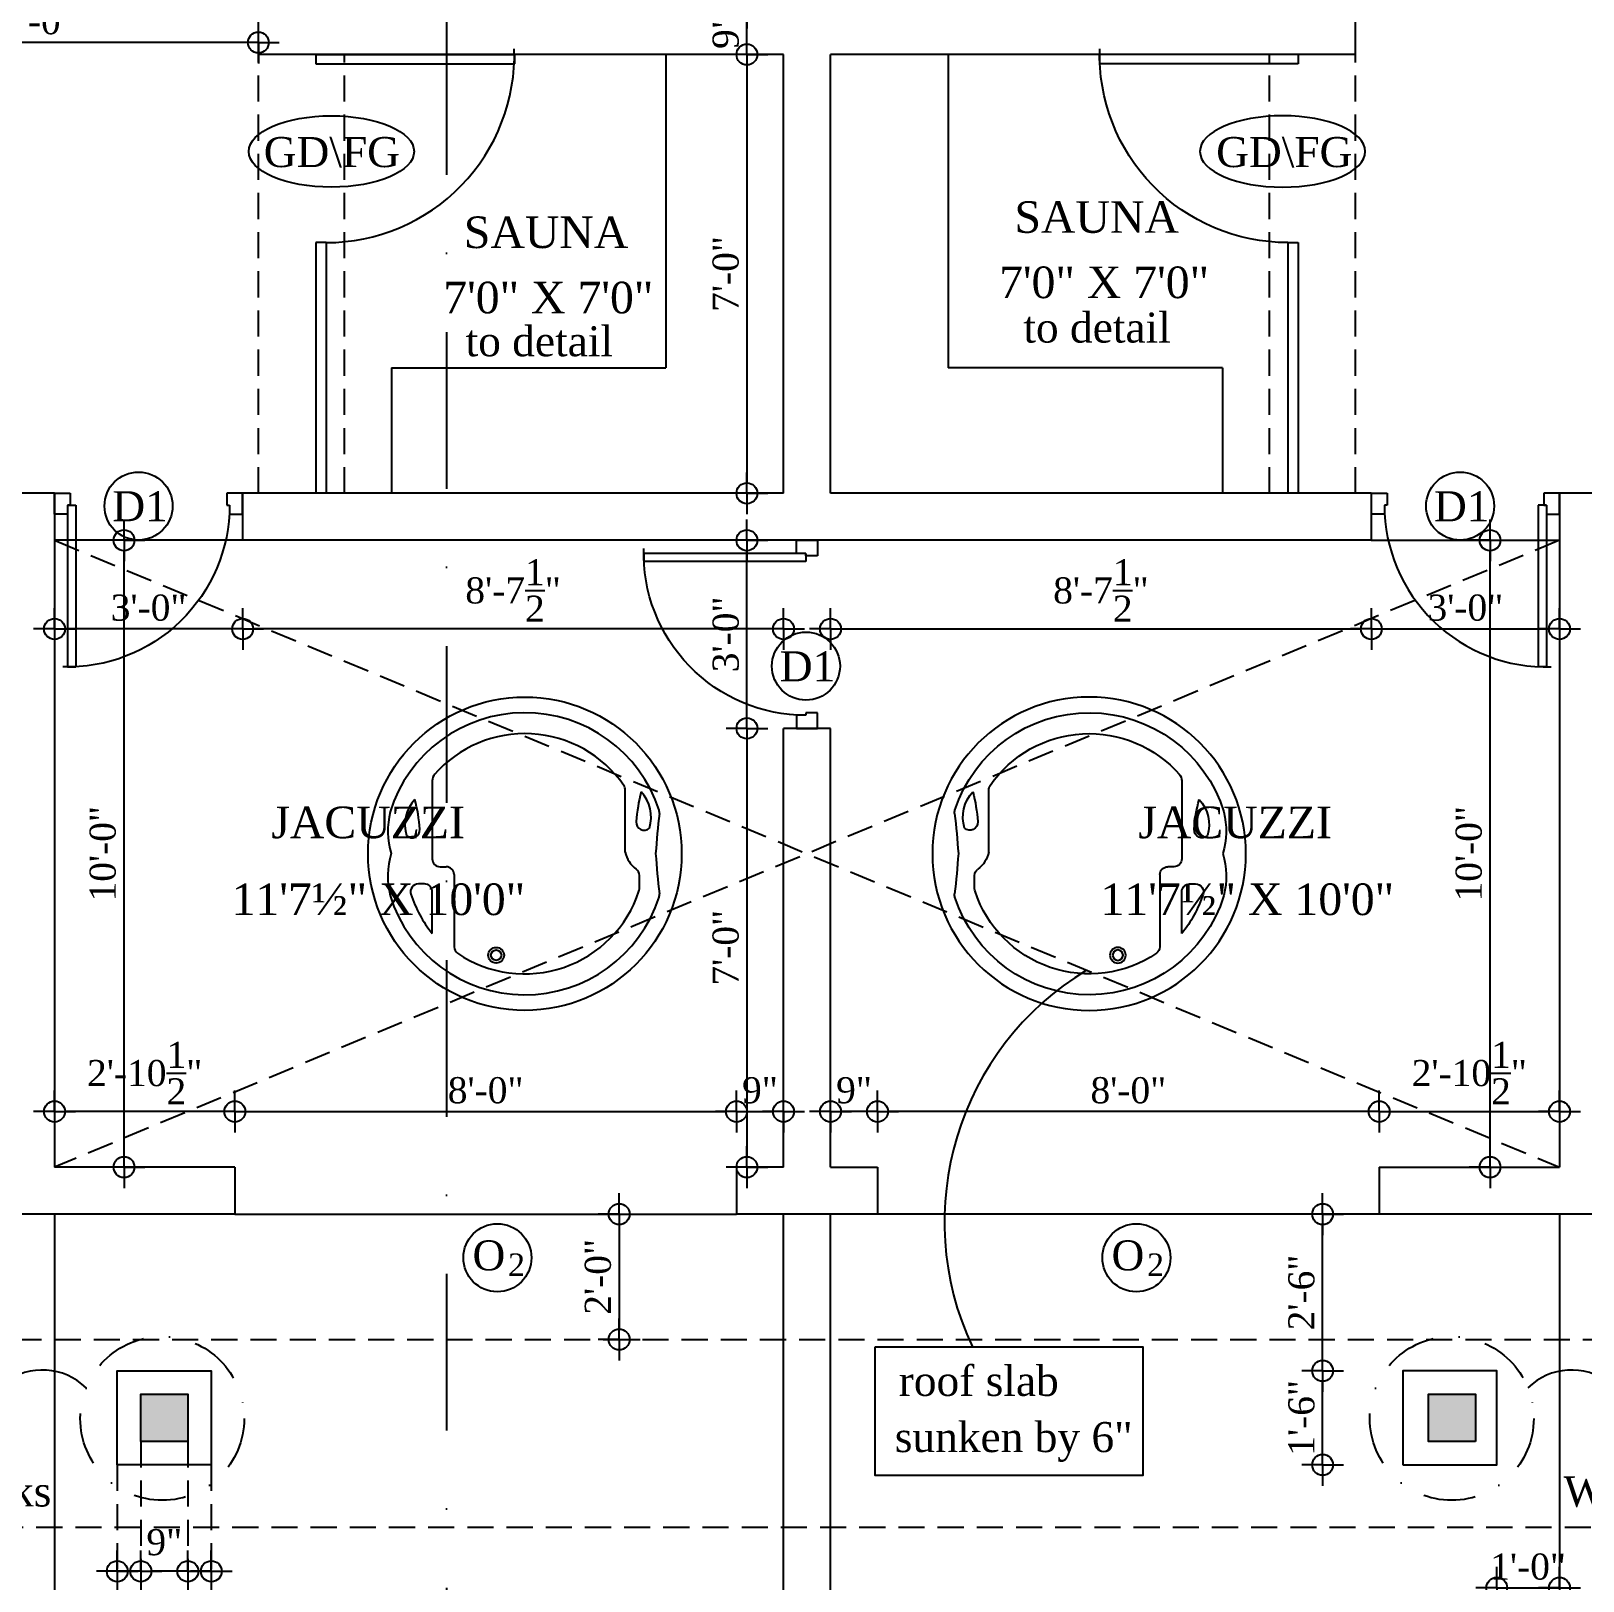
# Model space of a CAD drawing. Extents: x 7848 to 13228, y -2245 to 213.
# Drawn here: x 9106.1 to 9403.1, y -1985.3 to -1688.6 of the extents above; entities that cross this region are included whole.
import ezdxf
from ezdxf.enums import TextEntityAlignment as Align

# ---------------------------------------------------------------- set-up
doc = ezdxf.new("R2010")
doc.units = 0
doc.header["$LTSCALE"] = 20
doc.header["$MEASUREMENT"] = 0
doc.header["$PDMODE"] = 34
doc.header["$PDSIZE"] = 5
doc.linetypes.add('DASHDOT', pattern=[1, 0.5, -0.25, 0, -0.25])
doc.linetypes.add('HIDDEN', pattern=[0.375, 0.25, -0.125])
doc.layers.get('0').update_dxf_attribs({"linetype": 'CONTINUOUS'})
doc.layers.get('Defpoints').update_dxf_attribs({"linetype": 'CONTINUOUS'})
for name, color, linetype in [('column', 31, 'CONTINUOUS'), ('DETTEXT', 7, 'CONTINUOUS'), ('DIMLINE', 254, 'CONTINUOUS'), ('DOOR', 1, 'CONTINUOUS'), ('door text', 2, 'CONTINUOUS'), ('Glass', 130, 'CONTINUOUS'), ('HATCH', 252, 'CONTINUOUS'), ('PLUMBING', 6, 'CONTINUOUS'), ('Roof lilne', 31, 'CONTINUOUS'), ('Secline', 13, 'CONTINUOUS'), ('text', 2, 'CONTINUOUS'), ('wall', 13, 'CONTINUOUS')]:
    doc.layers.add(name, color=color, linetype=linetype)
doc.styles.add('style3', font='times_1.ttf')
doc.styles.add('style5', font='times_1.ttf')
doc.dimstyles.new('arch61', dxfattribs={"dimscale": 0, "dimtxt": 5, "dimasz": 2, "dimexe": 0.18, "dimexo": 0.0625, "dimgap": 1.5, "dimtad": 1, "dimzin": 3, "dimdsep": 46, "dimlunit": 4, "dimtxsty": 'style3', "dimblk": 'BLK', "dimcen": 0, "dimse1": 1, "dimse2": 1, "dimclrd": 256, "dimclrt": 3, "dimazin": 0, "dimtfac": 1, "dimtix": 1, "dimtmove": 2, "dimatfit": 3, "dimldrblk": 'NONE', "dimfxl": 0.18, "dimtolj": 1, "dimtzin": 0, "dimlwd": -1, "dimarcsym": 0})

# ---------------------------------------------------------------- blocks, each defined once
blk = doc.blocks.new('DR1H902')
at = {"color": 0}
for p, q in [((-0.5, 0), (-0.5, 1)), ((-0.5, 1), (-0.45, 1)), ((-0.45, 0), (-0.45, 1)), ((-0.5, 0), (-0.45, 0))]:
    blk.add_line(p, q, dxfattribs=at)
blk.add_arc((-0.5, 0), 1, 0, 91.70698, dxfattribs=at)
blk = doc.blocks.new('A$C3B4262AC')
at = {"layer": 'DOOR'}
for p, q in [((0, 4), (0, 0)), ((2.5, 4), (0, 4)), ((2.5, 2.25), (2.5, 4)), ((0, 0), (3, 0)), ((3, 2.25), (2.5, 2.25)), ((3, 0), (3, 2.25))]:
    blk.add_line(p, q, dxfattribs=at)
blk = doc.blocks.new('A$C1F9E242A')
blk.add_blockref('A$C3B4262AC', (0, 0))
at = {"xscale": -1}
blk.add_blockref('A$C3B4262AC', (36, 0), dxfattribs=at)
at = {"layer": 'DOOR', "xscale": -31, "yscale": 31, "zscale": 68.88888888888889}
blk.add_blockref('DR1H902', (18, 2.25), dxfattribs=at)
blk = doc.blocks.new('*U15')
at = {"xscale": -1, "rotation": 90.00000000000249}
blk.add_blockref('A$C1F9E242A', (-13.99, 19.99), dxfattribs=at)
blk = doc.blocks.new('CARLO')
for p, q in [((35.59, 36.27), (35.59, 50.09)), ((39.78, 47.54), (39.78, 39.56)), ((0.13, 39), (0.13, 36.43)), ((41.28, 38.06), (42.43, 38.06)), ((38.27, 34.77), (37.09, 34.77)), ((39.77, 18.16), (39.77, 33.27)), ((2.85, 31.97), (2.85, 20.08))]:
    blk.add_line(p, q)
for centre, radius in [((22.05, 32.28), 30), ((27.54, 51.7), 1.5), ((27.54, 51.7), 1)]:
    blk.add_circle(centre, radius)
for centre, radius, start, end in [((22.05, 32.28), 27, 17.2485, 162.0447), ((22.05, 32.28), 23, 55.9489, 161.7681), ((34.09, 50.09), 1.5, 0, 55.9489), ((21.06, 32.53), 24, 18.2214, 38.7348), ((-2.21, 40.14), 1.5, 162.0447, 186.6967), ((-156.94, 21.97), 154.3, 3.824, 6.6967), ((1.63, 39), 1.5, 161.7681, 180), ((41.28, 39.56), 1.5, 180, 270), ((42.43, 39.56), 1.5, 270, 18.2214), ((32.34, 36.61), 15.93, 344.1542, 13.3342), ((1.63, 36.43), 1.5, 180, 233.6333), ((37.09, 36.27), 1.5, 180, 270), ((-2.5, 30.81), 5.48, 12.253, 53.6333), ((38.27, 33.27), 1.5, 0, 90), ((-160.31, 42.94), 157.69, 353.3167, 356.1156), ((32.42, 27.93), 15.84, 346.6544, 15.8676), ((5.15, 25.31), 7.26, 163.6139, 222.4153), ((-0.77, 26.27), 1.5, 355.0864, 133.6621), ((43.66, 27.73), 1.5, 46.3379, 184.9136), ((71.96, 29.49), 29.85, 183.6323, 194.785), ((37.74, 26.77), 7.26, 317.5847, 16.3861), ((-2.21, 24.41), 1.5, 173.3167, 197.9548), ((22.05, 32.28), 27, 197.9548, 342.7515), ((-29.07, 28.03), 29.85, 345.215, 356.3677), ((4.35, 20.08), 1.5, 180, 214.5636), ((22.05, 32.28), 23, 214.5636, 318.9795), ((37.77, 18.35), 2, 318.4718, 360)]:
    blk.add_arc(centre, radius, start, end)
blk = doc.blocks.new('*U22')
at = {"rotation": 1.22133299768199e-12}
blk.add_blockref('A$C1F9E242A', (-35.98, 2), dxfattribs=at)
blk = doc.blocks.new('A$C0BD9222F')
at = {"layer": 'Glass', "color": 4}
for p, q in [((0, 36), (-38, 36)), ((-38, 36), (-38, 34.2)), ((0, 36), (0, 34.2)), ((0, 34.2), (-38, 34.2))]:
    blk.add_line(p, q, dxfattribs=at)
at = {"layer": 'Glass', "color": 4, "extrusion": (0, 0, -1)}
blk.add_ellipse((-2, 36), major_axis=(-25.46, 25.46), ratio=1, start_param=3.926991, end_param=5.52758, dxfattribs=at)
blk = doc.blocks.new('BLK')
for q in [(0, 2), (-2, 0), (0, -2), (2, 0)]:
    blk.add_line((0, 0), q)
blk.add_circle((0, 0), 1)
blk = doc.blocks.new('*D51')
at = {"layer": 'Defpoints', "color": 0}
for p in [(9353.28, -1915.09), (9377.6, -1915.09), (9377.6, -1945.09)]:
    blk.add_point(p, dxfattribs=at)
at = {"layer": 'DIMLINE'}
blk.add_line((9353.28, -1943.09), (9353.28, -1917.09), dxfattribs=at)
at = {"layer": 'DIMLINE', "xscale": 2, "yscale": 2, "zscale": 2}
for p, rotation in [((9353.28, -1915.09), 90), ((9353.28, -1945.09), 270)]:
    blk.add_blockref('BLK', p, dxfattribs=dict(at, rotation=rotation))
at = {"layer": 'DIMLINE', "color": 3, "insert": (9349.24, -1930.09), "char_height": 5, "attachment_point": 5, "rotation": 90, "style": 'style3'}
blk.add_mtext('\\A1;2\'-6"', dxfattribs=at)
blk = doc.blocks.new('_None')
blk = doc.blocks.new('*D52')
at = {"layer": 'Defpoints', "color": 0}
for p in [(9353.28, -1945.09), (9368.6, -1945.09), (9368.6, -1963.09)]:
    blk.add_point(p, dxfattribs=at)
at = {"layer": 'DIMLINE'}
blk.add_line((9353.28, -1961.09), (9353.28, -1947.09), dxfattribs=at)
at = {"layer": 'DIMLINE', "xscale": 2, "yscale": 2, "zscale": 2}
for p, rotation in [((9353.28, -1945.09), 90), ((9353.28, -1963.09), 270)]:
    blk.add_blockref('BLK', p, dxfattribs=dict(at, rotation=rotation))
at = {"layer": 'DIMLINE', "color": 3, "insert": (9349.24, -1954.09), "char_height": 5, "attachment_point": 5, "rotation": 90, "style": 'style3'}
blk.add_mtext('\\A1;1\'-6"', dxfattribs=at)
blk = doc.blocks.new('*D53')
at = {"layer": 'Defpoints', "color": 0}
for p in [(9386.6, -1952.18), (9398.6, -1952.18), (9398.6, -1986.64)]:
    blk.add_point(p, dxfattribs=at)
at = {"layer": 'DIMLINE'}
for p, q in [((9384.6, -1986.64), (9382.6, -1986.64)), ((9386.6, -1986.64), (9398.6, -1986.64)), ((9400.6, -1986.64), (9402.6, -1986.64))]:
    blk.add_line(p, q, dxfattribs=at)
at = {"layer": 'DIMLINE', "xscale": 2, "yscale": 2, "zscale": 2}
blk.add_blockref('BLK', (9386.6, -1986.64), dxfattribs=at)
at = {"layer": 'DIMLINE', "xscale": 2, "yscale": 2, "zscale": 2, "rotation": 180}
blk.add_blockref('BLK', (9398.6, -1986.64), dxfattribs=at)
at = {"layer": 'DIMLINE', "color": 3, "insert": (9392.6, -1982.6), "char_height": 5, "attachment_point": 5, "style": 'style3'}
blk.add_mtext('\\A1;1\'-0"', dxfattribs=at)
blk = doc.blocks.new('*D191')
at = {"layer": 'Defpoints', "color": 0}
for p in [(9149.6, -1684.09), (9243.1, -1684.09), (9149.6, -1693.09)]:
    blk.add_point(p, dxfattribs=at)
at = {"layer": 'DIMLINE'}
blk.add_line((9243.1, -1691.09), (9243.1, -1686.09), dxfattribs=at)
at = {"layer": 'DIMLINE', "xscale": 2, "yscale": 2, "zscale": 2}
for p, rotation in [((9243.1, -1684.09), 90), ((9243.1, -1693.09), 270)]:
    blk.add_blockref('BLK', p, dxfattribs=dict(at, rotation=rotation))
at = {"layer": 'DIMLINE', "color": 3, "insert": (9239.05, -1688.59), "char_height": 5, "attachment_point": 5, "rotation": 90, "style": 'style3'}
blk.add_mtext('\\A1;9"', dxfattribs=at)
blk = doc.blocks.new('*D192')
at = {"layer": 'Defpoints', "color": 0}
for p in [(9250.1, -1693.09), (9243.1, -1777.09), (9250.1, -1777.09)]:
    blk.add_point(p, dxfattribs=at)
at = {"layer": 'DIMLINE'}
blk.add_line((9243.1, -1695.09), (9243.1, -1775.09), dxfattribs=at)
at = {"layer": 'DIMLINE', "xscale": 2, "yscale": 2, "zscale": 2}
for p, rotation in [((9243.1, -1693.09), 90), ((9243.1, -1777.09), 270)]:
    blk.add_blockref('BLK', p, dxfattribs=dict(at, rotation=rotation))
at = {"layer": 'DIMLINE', "color": 3, "insert": (9239.05, -1735.09), "char_height": 5, "attachment_point": 5, "rotation": 90, "style": 'style3'}
blk.add_mtext('\\A1;7\'-0"', dxfattribs=at)
blk = doc.blocks.new('*D193')
at = {"layer": 'Defpoints', "color": 0}
for p in [(9243.1, -1786.09), (9259.1, -1786.09), (9259.1, -1822.09)]:
    blk.add_point(p, dxfattribs=at)
at = {"layer": 'DIMLINE'}
blk.add_line((9243.1, -1820.09), (9243.1, -1788.09), dxfattribs=at)
at = {"layer": 'DIMLINE', "xscale": 2, "yscale": 2, "zscale": 2}
for p, rotation in [((9243.1, -1786.09), 90), ((9243.1, -1822.09), 270)]:
    blk.add_blockref('BLK', p, dxfattribs=dict(at, rotation=rotation))
at = {"layer": 'DIMLINE', "color": 3, "insert": (9239.06, -1804.09), "char_height": 5, "attachment_point": 5, "rotation": 90, "style": 'style3'}
blk.add_mtext('\\A1;3\'-0"', dxfattribs=at)
blk = doc.blocks.new('*D194')
at = {"layer": 'Defpoints', "color": 0}
for p in [(9250.1, -1822.09), (9243.1, -1906.09), (9250.1, -1906.09)]:
    blk.add_point(p, dxfattribs=at)
at = {"layer": 'DIMLINE'}
blk.add_line((9243.1, -1824.09), (9243.1, -1904.09), dxfattribs=at)
at = {"layer": 'DIMLINE', "xscale": 2, "yscale": 2, "zscale": 2}
for p, rotation in [((9243.1, -1822.09), 90), ((9243.1, -1906.09), 270)]:
    blk.add_blockref('BLK', p, dxfattribs=dict(at, rotation=rotation))
at = {"layer": 'DIMLINE', "color": 3, "insert": (9239.05, -1864.09), "char_height": 5, "attachment_point": 5, "rotation": 90, "style": 'style3'}
blk.add_mtext('\\A1;7\'-0"', dxfattribs=at)
blk = doc.blocks.new('*D202')
at = {"layer": 'Defpoints', "color": 0}
for p in [(9123.89, -1786.09), (9128.6, -1786.09), (9127.85, -1906.09)]:
    blk.add_point(p, dxfattribs=at)
at = {"layer": 'DIMLINE'}
blk.add_line((9123.89, -1904.09), (9123.89, -1788.09), dxfattribs=at)
at = {"layer": 'DIMLINE', "xscale": 2, "yscale": 2, "zscale": 2}
for p, rotation in [((9123.89, -1786.09), 90), ((9123.89, -1906.09), 270)]:
    blk.add_blockref('BLK', p, dxfattribs=dict(at, rotation=rotation))
at = {"layer": 'DIMLINE', "color": 3, "insert": (9119.84, -1846.09), "char_height": 5, "attachment_point": 5, "rotation": 90, "style": 'style3'}
blk.add_mtext('\\A1;10\'-0"', dxfattribs=at)
blk = doc.blocks.new('*D203')
at = {"layer": 'Defpoints', "color": 0}
for p in [(9110.6, -1786.09), (9146.6, -1786.09), (9110.6, -1803.06)]:
    blk.add_point(p, dxfattribs=at)
at = {"layer": 'DIMLINE'}
blk.add_line((9144.6, -1803.06), (9112.6, -1803.06), dxfattribs=at)
at = {"layer": 'DIMLINE', "xscale": 2, "yscale": 2, "zscale": 2, "rotation": 180}
blk.add_blockref('BLK', (9110.6, -1803.06), dxfattribs=at)
at = {"layer": 'DIMLINE', "xscale": 2, "yscale": 2, "zscale": 2}
blk.add_blockref('BLK', (9146.6, -1803.06), dxfattribs=at)
at = {"layer": 'DIMLINE', "color": 3, "insert": (9128.6, -1799.01), "char_height": 5, "attachment_point": 5, "style": 'style3'}
blk.add_mtext('\\A1;3\'-0"', dxfattribs=at)
blk = doc.blocks.new('*D204')
at = {"layer": 'Defpoints', "color": 0}
for p in [(9146.6, -1786.09), (9146.6, -1803.06), (9250.1, -1827.3)]:
    blk.add_point(p, dxfattribs=at)
at = {"layer": 'DIMLINE'}
blk.add_line((9248.1, -1803.06), (9148.6, -1803.06), dxfattribs=at)
at = {"layer": 'DIMLINE', "xscale": 2, "yscale": 2, "zscale": 2, "rotation": 180}
blk.add_blockref('BLK', (9146.6, -1803.06), dxfattribs=at)
at = {"layer": 'DIMLINE', "xscale": 2, "yscale": 2, "zscale": 2}
blk.add_blockref('BLK', (9250.1, -1803.06), dxfattribs=at)
at = {"layer": 'DIMLINE', "color": 3, "insert": (9198.35, -1795.68), "char_height": 5, "attachment_point": 5, "style": 'style3'}
blk.add_mtext('\\A1;8\'-7{\\H1.000000x;\\S1/2;}"', dxfattribs=at)
blk = doc.blocks.new('*D205')
at = {"layer": 'Defpoints', "color": 0}
for p in [(9362.6, -1786.09), (9398.6, -1786.09), (9398.6, -1803.06)]:
    blk.add_point(p, dxfattribs=at)
at = {"layer": 'DIMLINE'}
blk.add_line((9364.6, -1803.06), (9396.6, -1803.06), dxfattribs=at)
at = {"layer": 'DIMLINE', "xscale": 2, "yscale": 2, "zscale": 2, "rotation": 180}
blk.add_blockref('BLK', (9362.6, -1803.06), dxfattribs=at)
at = {"layer": 'DIMLINE', "xscale": 2, "yscale": 2, "zscale": 2}
blk.add_blockref('BLK', (9398.6, -1803.06), dxfattribs=at)
at = {"layer": 'DIMLINE', "color": 3, "insert": (9380.6, -1799.01), "char_height": 5, "attachment_point": 5, "style": 'style3'}
blk.add_mtext('\\A1;3\'-0"', dxfattribs=at)
blk = doc.blocks.new('*D206')
at = {"layer": 'Defpoints', "color": 0}
for p in [(9362.6, -1786.09), (9362.6, -1803.06), (9259.1, -1827.3)]:
    blk.add_point(p, dxfattribs=at)
at = {"layer": 'DIMLINE'}
blk.add_line((9261.1, -1803.06), (9360.6, -1803.06), dxfattribs=at)
at = {"layer": 'DIMLINE', "xscale": 2, "yscale": 2, "zscale": 2, "rotation": 180}
blk.add_blockref('BLK', (9259.1, -1803.06), dxfattribs=at)
at = {"layer": 'DIMLINE', "xscale": 2, "yscale": 2, "zscale": 2}
blk.add_blockref('BLK', (9362.6, -1803.06), dxfattribs=at)
at = {"layer": 'DIMLINE', "color": 3, "insert": (9310.85, -1795.68), "char_height": 5, "attachment_point": 5, "style": 'style3'}
blk.add_mtext('\\A1;8\'-7{\\H1.000000x;\\S1/2;}"', dxfattribs=at)
blk = doc.blocks.new('*D207')
at = {"layer": 'Defpoints', "color": 0}
for p in [(9380.6, -1786.09), (9385.31, -1786.09), (9381.35, -1906.09)]:
    blk.add_point(p, dxfattribs=at)
at = {"layer": 'DIMLINE'}
blk.add_line((9385.31, -1904.09), (9385.31, -1788.09), dxfattribs=at)
at = {"layer": 'DIMLINE', "xscale": 2, "yscale": 2, "zscale": 2}
for p, rotation in [((9385.31, -1786.09), 90), ((9385.31, -1906.09), 270)]:
    blk.add_blockref('BLK', p, dxfattribs=dict(at, rotation=rotation))
at = {"layer": 'DIMLINE', "color": 3, "insert": (9381.26, -1846.09), "char_height": 5, "attachment_point": 5, "rotation": 90, "style": 'style3'}
blk.add_mtext('\\A1;10\'-0"', dxfattribs=at)
blk = doc.blocks.new('*D208')
at = {"layer": 'Defpoints', "color": 0}
for p in [(9110.6, -1895.45), (9110.6, -1906.09), (9145.1, -1906.09)]:
    blk.add_point(p, dxfattribs=at)
at = {"layer": 'DIMLINE'}
blk.add_line((9143.1, -1895.45), (9112.6, -1895.45), dxfattribs=at)
at = {"layer": 'DIMLINE', "xscale": 2, "yscale": 2, "zscale": 2, "rotation": 180}
blk.add_blockref('BLK', (9110.6, -1895.45), dxfattribs=at)
at = {"layer": 'DIMLINE', "xscale": 2, "yscale": 2, "zscale": 2}
blk.add_blockref('BLK', (9145.1, -1895.45), dxfattribs=at)
at = {"layer": 'DIMLINE', "color": 3, "insert": (9127.85, -1888.08), "char_height": 5, "attachment_point": 5, "style": 'style3'}
blk.add_mtext('\\A1;2\'-10{\\H1.000000x;\\S1/2;}"', dxfattribs=at)
blk = doc.blocks.new('*D209')
at = {"layer": 'Defpoints', "color": 0}
for p in [(9250.1, -1895.45), (9241.1, -1906.09), (9250.1, -1906.09)]:
    blk.add_point(p, dxfattribs=at)
at = {"layer": 'DIMLINE'}
blk.add_line((9243.1, -1895.45), (9248.1, -1895.45), dxfattribs=at)
at = {"layer": 'DIMLINE', "xscale": 2, "yscale": 2, "zscale": 2, "rotation": 180}
blk.add_blockref('BLK', (9241.1, -1895.45), dxfattribs=at)
at = {"layer": 'DIMLINE', "xscale": 2, "yscale": 2, "zscale": 2}
blk.add_blockref('BLK', (9250.1, -1895.45), dxfattribs=at)
at = {"layer": 'DIMLINE', "color": 3, "insert": (9245.6, -1891.4), "char_height": 5, "attachment_point": 5, "style": 'style3'}
blk.add_mtext('\\A1;9"', dxfattribs=at)
blk = doc.blocks.new('*D210')
at = {"layer": 'Defpoints', "color": 0}
for p in [(9241.1, -1895.45), (9145.1, -1915.09), (9241.1, -1915.09)]:
    blk.add_point(p, dxfattribs=at)
at = {"layer": 'DIMLINE'}
blk.add_line((9147.1, -1895.45), (9239.1, -1895.45), dxfattribs=at)
at = {"layer": 'DIMLINE', "xscale": 2, "yscale": 2, "zscale": 2, "rotation": 180}
blk.add_blockref('BLK', (9145.1, -1895.45), dxfattribs=at)
at = {"layer": 'DIMLINE', "xscale": 2, "yscale": 2, "zscale": 2}
blk.add_blockref('BLK', (9241.1, -1895.45), dxfattribs=at)
at = {"layer": 'DIMLINE', "color": 3, "insert": (9193.1, -1891.41), "char_height": 5, "attachment_point": 5, "style": 'style3'}
blk.add_mtext('\\A1;8\'-0"', dxfattribs=at)
blk = doc.blocks.new('*D211')
at = {"layer": 'Defpoints', "color": 0}
for p in [(9398.6, -1895.45), (9364.1, -1906.09), (9398.6, -1906.09)]:
    blk.add_point(p, dxfattribs=at)
at = {"layer": 'DIMLINE'}
blk.add_line((9366.1, -1895.45), (9396.6, -1895.45), dxfattribs=at)
at = {"layer": 'DIMLINE', "xscale": 2, "yscale": 2, "zscale": 2, "rotation": 180}
blk.add_blockref('BLK', (9364.1, -1895.45), dxfattribs=at)
at = {"layer": 'DIMLINE', "xscale": 2, "yscale": 2, "zscale": 2}
blk.add_blockref('BLK', (9398.6, -1895.45), dxfattribs=at)
at = {"layer": 'DIMLINE', "color": 3, "insert": (9381.35, -1888.08), "char_height": 5, "attachment_point": 5, "style": 'style3'}
blk.add_mtext('\\A1;2\'-10{\\H1.000000x;\\S1/2;}"', dxfattribs=at)
blk = doc.blocks.new('*D212')
at = {"layer": 'Defpoints', "color": 0}
for p in [(9259.1, -1895.45), (9259.1, -1906.09), (9268.1, -1906.09)]:
    blk.add_point(p, dxfattribs=at)
at = {"layer": 'DIMLINE'}
blk.add_line((9266.1, -1895.45), (9261.1, -1895.45), dxfattribs=at)
at = {"layer": 'DIMLINE', "xscale": 2, "yscale": 2, "zscale": 2, "rotation": 180}
blk.add_blockref('BLK', (9259.1, -1895.45), dxfattribs=at)
at = {"layer": 'DIMLINE', "xscale": 2, "yscale": 2, "zscale": 2}
blk.add_blockref('BLK', (9268.1, -1895.45), dxfattribs=at)
at = {"layer": 'DIMLINE', "color": 3, "insert": (9263.6, -1891.4), "char_height": 5, "attachment_point": 5, "style": 'style3'}
blk.add_mtext('\\A1;9"', dxfattribs=at)
blk = doc.blocks.new('*D213')
at = {"layer": 'Defpoints', "color": 0}
for p in [(9268.1, -1895.45), (9268.1, -1915.09), (9364.1, -1915.09)]:
    blk.add_point(p, dxfattribs=at)
at = {"layer": 'DIMLINE'}
blk.add_line((9362.1, -1895.45), (9270.1, -1895.45), dxfattribs=at)
at = {"layer": 'DIMLINE', "xscale": 2, "yscale": 2, "zscale": 2, "rotation": 180}
blk.add_blockref('BLK', (9268.1, -1895.45), dxfattribs=at)
at = {"layer": 'DIMLINE', "xscale": 2, "yscale": 2, "zscale": 2}
blk.add_blockref('BLK', (9364.1, -1895.45), dxfattribs=at)
at = {"layer": 'DIMLINE', "color": 3, "insert": (9316.1, -1891.41), "char_height": 5, "attachment_point": 5, "style": 'style3'}
blk.add_mtext('\\A1;8\'-0"', dxfattribs=at)
blk = doc.blocks.new('*D238')
at = {"layer": 'Defpoints', "color": 0}
for p in [(9065.6, -1688.59), (9149.6, -1688.59), (9065.6, -1690.79)]:
    blk.add_point(p, dxfattribs=at)
at = {"layer": 'DIMLINE'}
blk.add_line((9147.6, -1690.79), (9067.6, -1690.79), dxfattribs=at)
at = {"layer": 'DIMLINE', "xscale": 2, "yscale": 2, "zscale": 2, "rotation": 180}
blk.add_blockref('BLK', (9065.6, -1690.79), dxfattribs=at)
at = {"layer": 'DIMLINE', "xscale": 2, "yscale": 2, "zscale": 2}
blk.add_blockref('BLK', (9149.6, -1690.79), dxfattribs=at)
at = {"layer": 'DIMLINE', "color": 3, "insert": (9107.6, -1686.74), "char_height": 5, "attachment_point": 5, "style": 'style3'}
blk.add_mtext('\\A1;7\'-0"', dxfattribs=at)
blk = doc.blocks.new('*D273')
at = {"layer": 'Defpoints', "color": 0}
for p in [(9220.75, -1915.09), (9218.64, -1939.09), (9220.75, -1939.09)]:
    blk.add_point(p, dxfattribs=at)
at = {"layer": 'DIMLINE'}
blk.add_line((9218.64, -1917.09), (9218.64, -1937.09), dxfattribs=at)
at = {"layer": 'DIMLINE', "xscale": 2, "yscale": 2, "zscale": 2}
for p, rotation in [((9218.64, -1915.09), 90), ((9218.64, -1939.09), 270)]:
    blk.add_blockref('BLK', p, dxfattribs=dict(at, rotation=rotation))
at = {"layer": 'DIMLINE', "color": 3, "insert": (9214.6, -1927.09), "char_height": 5, "attachment_point": 5, "rotation": 90, "style": 'style3'}
blk.add_mtext('\\A1;2\'-0"', dxfattribs=at)
blk = doc.blocks.new('*D396')
at = {"layer": 'Defpoints', "color": 0}
for p in [(9136.1, -1957.7), (9140.6, -1957.7), (9140.6, -1983.47)]:
    blk.add_point(p, dxfattribs=at)
at = {"layer": 'DIMLINE'}
for p, q in [((9134.1, -1983.47), (9132.1, -1983.47)), ((9136.1, -1983.47), (9140.6, -1983.47)), ((9142.6, -1983.47), (9144.6, -1983.47))]:
    blk.add_line(p, q, dxfattribs=at)
at = {"layer": 'DIMLINE', "xscale": 2, "yscale": 2, "zscale": 2}
blk.add_blockref('BLK', (9136.1, -1983.47), dxfattribs=at)
at = {"layer": 'DIMLINE', "xscale": 2, "yscale": 2, "zscale": 2, "rotation": 180}
blk.add_blockref('BLK', (9140.6, -1983.47), dxfattribs=at)
at = {"layer": 'DIMLINE', "color": 3, "insert": (9138.35, -1995.95), "char_height": 5, "attachment_point": 5, "style": 'style3'}
blk.add_mtext('\\A1;4{\\H1.000000x;\\S1/2;}"', dxfattribs=at)
blk = doc.blocks.new('*D397')
at = {"layer": 'Defpoints', "color": 0}
for p in [(9127.1, -1958.59), (9136.1, -1958.59), (9127.1, -1983.47)]:
    blk.add_point(p, dxfattribs=at)
at = {"layer": 'DIMLINE'}
blk.add_line((9134.1, -1983.47), (9129.1, -1983.47), dxfattribs=at)
at = {"layer": 'DIMLINE', "xscale": 2, "yscale": 2, "zscale": 2, "rotation": 180}
blk.add_blockref('BLK', (9127.1, -1983.47), dxfattribs=at)
at = {"layer": 'DIMLINE', "xscale": 2, "yscale": 2, "zscale": 2}
blk.add_blockref('BLK', (9136.1, -1983.47), dxfattribs=at)
at = {"layer": 'DIMLINE', "color": 3, "insert": (9131.6, -1977.92), "char_height": 5, "attachment_point": 5, "style": 'style3'}
blk.add_mtext('\\A1;9"', dxfattribs=at)
blk = doc.blocks.new('*D398')
at = {"layer": 'Defpoints', "color": 0}
for p in [(9122.6, -1957.7), (9127.1, -1957.7), (9122.6, -1983.47)]:
    blk.add_point(p, dxfattribs=at)
at = {"layer": 'DIMLINE'}
for p, q in [((9120.6, -1983.47), (9118.6, -1983.47)), ((9127.1, -1983.47), (9122.6, -1983.47)), ((9129.1, -1983.47), (9131.1, -1983.47))]:
    blk.add_line(p, q, dxfattribs=at)
at = {"layer": 'DIMLINE', "xscale": 2, "yscale": 2, "zscale": 2}
blk.add_blockref('BLK', (9122.6, -1983.47), dxfattribs=at)
at = {"layer": 'DIMLINE', "xscale": 2, "yscale": 2, "zscale": 2, "rotation": 180}
blk.add_blockref('BLK', (9127.1, -1983.47), dxfattribs=at)
at = {"layer": 'DIMLINE', "color": 3, "insert": (9124.85, -1995.13), "char_height": 5, "attachment_point": 5, "style": 'style3'}
blk.add_mtext('\\A1;4{\\H1.000000x;\\S1/2;}"', dxfattribs=at)

msp = doc.modelspace()

# ---------------------------------------------------------------- hatches: boundary and pattern name
at = {"layer": 'HATCH'}
for points in [[(9127.097, -1949.587), (9127.097, -1958.587), (9136.097, -1958.587), (9136.097, -1949.587)], [(9382.552, -1958.587), (9382.552, -1949.587), (9373.552, -1949.587), (9373.552, -1958.587)]]:
    msp.add_hatch(color=8, dxfattribs=at).paths.add_polyline_path(points)

# ---------------------------------------------------------------- linework, layer by layer
at = {"linetype": 'HIDDEN'}
for p, q in [((9149.597, -1777.087), (9149.597, -1693.087)), ((9166.097, -1777.087), (9166.097, -1693.087)), ((9343.097, -1777.087), (9343.097, -1693.087)), ((9359.597, -1777.087), (9359.597, -1693.087)), ((9398.597, -1786.087), (9110.597, -1906.087)), ((9110.597, -1786.087), (9398.597, -1906.087))]:
    msp.add_line(p, q, dxfattribs=at)
for p, q in [((9227.597, -1693.087), (9227.597, -1753.087)), ((9281.597, -1693.087), (9281.597, -1753.087)), ((9175.097, -1753.087), (9175.097, -1777.087)), ((9175.097, -1753.087), (9227.597, -1753.087)), ((9334.097, -1753.087), (9281.597, -1753.087)), ((9334.097, -1753.087), (9334.097, -1777.087)), ((9146.597, -1786.087), (9110.597, -1786.087)), ((9362.597, -1786.087), (9398.597, -1786.087)), ((9110.597, -1915.087), (9110.597, -2105.587)), ((9145.097, -1915.087), (9241.097, -1915.087)), ((9250.097, -2107.087), (9250.097, -1915.087)), ((9259.097, -2107.087), (9259.097, -1915.087)), ((9364.097, -1915.087), (9268.097, -1915.087)), ((9398.597, -1915.087), (9398.597, -2105.587))]:
    msp.add_line(p, q)
at = {"layer": 'column'}
for points in [[(9136.097, -1958.587), (9127.097, -1958.587), (9127.097, -1949.587), (9136.097, -1949.587)], [(9382.552, -1958.587), (9373.552, -1958.587), (9373.552, -1949.587), (9382.552, -1949.587)]]:
    msp.add_lwpolyline(points, close=True, dxfattribs=at)
at = {"layer": 'DETTEXT'}
msp.add_lwpolyline([(9267.626, -1940.524), (9318.854, -1940.524), (9318.854, -1965.134), (9267.626, -1965.134)], close=True, dxfattribs=at)
at = {"layer": 'DETTEXT', "linetype": 'DASHDOT'}
for centre in [(9131.205, -1954.189), (9377.99, -1954.189)]:
    msp.add_circle(centre, 15.683, dxfattribs=at)
at = {"layer": 'DETTEXT'}
for centre, radius, start, end in [((9337.209, -1916.575), 56.307, 121.13216, 205.17167), ((9108.267, -1956.928), 11.994, 45.65922, 208.479), ((9400.928, -1956.928), 11.994, 331.521, 134.34078)]:
    msp.add_arc(centre, radius, start, end, dxfattribs=at)
at = {"layer": 'DIMLINE', "color": 8, "linetype": 'HIDDEN'}
for p, q in [((9127.097, -1958.587), (9127.097, -1983.474)), ((9136.097, -1958.587), (9136.097, -1983.474)), ((9122.597, -1963.087), (9122.597, -1983.474)), ((9140.597, -1963.087), (9140.597, -1983.474))]:
    msp.add_line(p, q, dxfattribs=at)
at = {"layer": 'door text', "color": 7}
for centre in [(9126.67, -1779.52), (9379.596, -1779.537), (9254.404, -1810.172), (9195.339, -1923.444), (9317.632, -1923.444)]:
    msp.add_circle(centre, 6.51, dxfattribs=at)
msp.add_ellipse((9163.577, -1711.648), major_axis=(15.822, 0), ratio=0.4317132, start_param=-1.5707963, end_param=4.712389, dxfattribs=at)
at = {"layer": 'door text', "color": 7, "extrusion": (0, 0, -1)}
msp.add_ellipse((9345.618, -1711.648), major_axis=(-15.822, 0), ratio=0.4317132, start_param=-1.5707963, end_param=4.712389, dxfattribs=at)
at = {"layer": 'Glass'}
for p, q in [((9160.597, -1729.087), (9160.597, -1777.087)), ((9162.597, -1729.087), (9160.597, -1729.087)), ((9162.597, -1729.087), (9162.597, -1777.087)), ((9346.597, -1729.087), (9346.597, -1777.087)), ((9346.597, -1729.087), (9348.597, -1729.087)), ((9348.597, -1729.087), (9348.597, -1777.087))]:
    msp.add_line(p, q, dxfattribs=at)
at = {"layer": 'Roof lilne', "linetype": 'HIDDEN'}
msp.add_line((8938.097, -1939.087), (9571.097, -1939.087), dxfattribs=at)
at = {"layer": 'Roof lilne', "color": 8, "linetype": 'HIDDEN'}
msp.add_line((9419.597, -1975.087), (9089.597, -1975.087), dxfattribs=at)
at = {"layer": 'Secline', "linetype": 'DASHDOT', "ltscale": 3}
msp.add_lwpolyline([(9230.176, -1098.927), (9230.176, -1265.439), (9185.59, -1265.439), (9185.59, -2177.549)], dxfattribs=at)
at = {"layer": 'wall'}
for p, q in [((9149.597, -1693.087), (9149.597, -1684.087)), ((9359.597, -1693.087), (9359.597, -1684.087)), ((9250.097, -1693.087), (9149.597, -1693.087)), ((9250.097, -1777.087), (9250.097, -1693.087)), ((9259.097, -1777.087), (9259.097, -1693.087)), ((9359.597, -1693.087), (9259.097, -1693.087)), ((9110.597, -1777.087), (9101.597, -1777.087)), ((9110.597, -1777.087), (9110.597, -1906.087)), ((9250.097, -1777.087), (9146.597, -1777.087)), ((9146.597, -1777.087), (9146.597, -1786.087)), ((9362.597, -1777.087), (9259.097, -1777.087)), ((9362.597, -1777.087), (9362.597, -1786.087)), ((9407.597, -1777.087), (9398.597, -1777.087)), ((9398.597, -1777.087), (9398.597, -1906.087)), ((9362.597, -1786.087), (9146.597, -1786.087)), ((9250.097, -1906.087), (9250.097, -1822.087)), ((9259.097, -1822.087), (9250.097, -1822.087)), ((9259.097, -1906.087), (9259.097, -1822.087)), ((9145.097, -1906.087), (9110.597, -1906.087)), ((9145.097, -1906.087), (9145.097, -1915.087)), ((9250.097, -1906.087), (9241.097, -1906.087)), ((9241.097, -1906.087), (9241.097, -1915.087)), ((9259.097, -1906.087), (9268.097, -1906.087)), ((9268.097, -1906.087), (9268.097, -1915.087)), ((9364.097, -1906.087), (9364.097, -1915.087)), ((9364.097, -1906.087), (9398.597, -1906.087)), ((9145.097, -1915.087), (9079.847, -1915.087)), ((9268.097, -1915.087), (9241.097, -1915.087)), ((9430.097, -1915.087), (9364.097, -1915.087))]:
    msp.add_line(p, q, dxfattribs=at)
for points in [[(9140.597, -1963.087), (9122.597, -1963.087), (9122.597, -1945.087), (9140.597, -1945.087)], [(9368.597, -1963.087), (9386.597, -1963.087), (9386.597, -1945.087), (9368.597, -1945.087)]]:
    msp.add_lwpolyline(points, close=True, dxfattribs=at)

# ---------------------------------------------------------------- block references
at = {"layer": 'DOOR', "xscale": -1, "rotation": 270}
msp.add_blockref('*U15', (9126.607, -1763.096), dxfattribs=at)
at = {"layer": 'DOOR', "rotation": 90}
for name, p in [('*U15', (9382.588, -1763.096)), ('*U22', (9258.597, -1786.105))]:
    msp.add_blockref(name, p, dxfattribs=at)
at = {"layer": 'Glass', "xscale": -1}
msp.add_blockref('A$C0BD9222F', (9160.597, -1729.087), dxfattribs=at)
at = {"layer": 'Glass'}
msp.add_blockref('A$C0BD9222F', (9348.597, -1729.087), dxfattribs=at)
at = {"layer": 'PLUMBING', "rotation": 180}
msp.add_blockref('CARLO', (9222.651, -1813.811), dxfattribs=at)
at = {"layer": 'PLUMBING', "xscale": -1, "rotation": 180}
msp.add_blockref('CARLO', (9286.544, -1813.811), dxfattribs=at)

# ---------------------------------------------------------------- texts
at = {"layer": 'DETTEXT', "style": 'style5'}
for s, p in [('to detail', (9310.112, -1748.23)), ('to detail', (9203.37, -1750.847)), ('Wire cut bricks', (9083.22, -1971.058)), ('Wire cut bricks', (9426.162, -1971.058))]:
    msp.add_text(s, height=5.75, dxfattribs=at).set_placement(p, align=Align.CENTER)
for s, p in [('roof slab', (9272.151, -1949.889)), ('sunken by 6"', (9271.403, -1960.641))]:
    msp.add_text(s, height=5.75, dxfattribs=at).set_placement(p)
at = {"layer": 'door text', "style": 'style5'}
for s, p in [('GD\\FG', (9150.637, -1714.631)), ('GD\\FG', (9332.905, -1714.631)), ('D1', (9121.663, -1782.429)), ('D1', (9374.59, -1782.446)), ('D1', (9249.398, -1813.082)), ('O', (9190.585, -1925.854)), ('O', (9312.877, -1925.854))]:
    msp.add_text(s, height=5.75, dxfattribs=at).set_placement(p)
at = {"layer": 'door text', "color": 0, "style": 'style5'}
for p in [(9197.374, -1926.929), (9319.666, -1926.929)]:
    msp.add_text('2', height=4.312, dxfattribs=at).set_placement(p)
at = {"layer": 'text', "style": 'style5'}
for s, height, p in [('SAUNA', 6.0504, (9294.297, -1727.221)), ('SAUNA', 6.0504, (9188.923, -1730.134)), ('7\'0" X 7\'0"', 6.05042, (9291.356, -1739.726)), ('7\'0" X 7\'0"', 6.05042, (9184.989, -1742.639)), ('JACUZZI', 6.0504, (9152.076, -1843.115)), ('JACUZZI', 6.0504, (9317.999, -1843.115)), ('11\'7½" X 10\'0"', 6.05042, (9144.476, -1857.832)), ('11\'7½" X 10\'0"', 6.05042, (9310.771, -1857.832))]:
    msp.add_text(s, height=height, dxfattribs=at).set_placement(p)

# ---------------------------------------------------------------- dimensions: what is measured, and where the dimension line sits
at = {"layer": 'DIMLINE'}
for base, p1, p2, angle, override, picture, middle in [((9243.1, -1684.087), (9149.597, -1693.087), (9149.597, -1684.087), 90, {"dimscale": 1, "dimfxl": 0.25}, '*D191', (9239.05, -1688.587)), ((9243.1, -1777.087), (9250.097, -1693.087), (9250.097, -1777.087), 90, {"dimscale": 1, "dimfxl": 0.25}, '*D192', (9239.05, -1735.087)), ((9123.887, -1786.087), (9127.847, -1906.087), (9128.597, -1786.087), 90, {"dimscale": 1, "dimfxl": 0.25}, '*D202', (9119.844, -1846.087)), ((9243.1, -1786.087), (9259.097, -1822.087), (9259.097, -1786.087), 90, {"dimscale": 1, "dimfxl": 0.25}, '*D193', (9239.057, -1804.087)), ((9385.308, -1786.087), (9381.347, -1906.087), (9380.597, -1786.087), 90, {"dimscale": 1, "dimfxl": 0.25}, '*D207', (9381.264, -1846.087)), ((9362.597, -1803.057), (9259.097, -1827.295), (9362.597, -1786.087), 180, {"dimscale": 1, "dimfxl": 0.25}, '*D206', (9310.847, -1795.684)), ((9398.597, -1803.057), (9362.597, -1786.087), (9398.597, -1786.087), 180, {"dimscale": 1, "dimfxl": 0.25}, '*D205', (9380.597, -1799.013)), ((9243.1, -1906.087), (9250.097, -1822.087), (9250.097, -1906.087), 90, {"dimscale": 1, "dimfxl": 0.25}, '*D194', (9239.05, -1864.087)), ((9398.597, -1895.449), (9364.097, -1906.087), (9398.597, -1906.087), 180, {"dimscale": 1, "dimfxl": 0.25}, '*D211', (9381.347, -1888.083)), ((9259.097, -1895.449), (9268.097, -1906.087), (9259.097, -1906.087), 180, {"dimscale": 1, "dimfxl": 0.25}, '*D212', (9263.597, -1891.398)), ((9268.097, -1895.449), (9364.097, -1915.087), (9268.097, -1915.087), 180, {"dimscale": 1, "dimfxl": 0.25}, '*D213', (9316.097, -1891.405)), ((9218.64, -1939.087), (9220.749, -1915.087), (9220.749, -1939.087), 90, {"dimscale": 1, "dimfxl": 0.25}, '*D273', (9214.597, -1927.087)), ((9353.282, -1915.087), (9377.597, -1945.087), (9377.597, -1915.087), 90, {"dimscale": 1}, '*D51', (9349.239, -1930.087)), ((9353.282, -1945.087), (9368.597, -1963.087), (9368.597, -1945.087), 90, {"dimscale": 1}, '*D52', (9349.239, -1954.087))]:
    dim = msp.add_linear_dim(base=base, p1=p1, p2=p2, angle=angle, dimstyle='arch61', override=override, dxfattribs=at)
    dim.commit()
    dim.dimension.update_dxf_attribs({"geometry": picture, "text_midpoint": middle})
for base, p1, p2, override, picture, middle in [((9065.597, -1690.794), (9149.597, -1688.587), (9065.597, -1688.587), {"dimscale": 1, "dimfxl": 0.25}, '*D238', (9107.597, -1686.744)), ((9110.597, -1803.057), (9146.597, -1786.087), (9110.597, -1786.087), {"dimscale": 1, "dimfxl": 0.25}, '*D203', (9128.597, -1799.013)), ((9146.597, -1803.057), (9250.097, -1827.295), (9146.597, -1786.087), {"dimscale": 1, "dimfxl": 0.25}, '*D204', (9198.347, -1795.684)), ((9110.597, -1895.449), (9145.097, -1906.087), (9110.597, -1906.087), {"dimscale": 1, "dimfxl": 0.25}, '*D208', (9127.847, -1888.083)), ((9241.097, -1895.449), (9145.097, -1915.087), (9241.097, -1915.087), {"dimscale": 1, "dimfxl": 0.25}, '*D210', (9193.097, -1891.405)), ((9250.097, -1895.449), (9241.097, -1906.087), (9250.097, -1906.087), {"dimscale": 1, "dimfxl": 0.25}, '*D209', (9245.597, -1891.398)), ((9398.597, -1986.643), (9386.597, -1952.182), (9398.597, -1952.182), {"dimscale": 1}, '*D53', (9392.597, -1982.6))]:
    dim = msp.add_linear_dim(base=base, p1=p1, p2=p2, dimstyle='arch61', override=override, dxfattribs=at)
    dim.commit()
    dim.dimension.update_dxf_attribs({"geometry": picture, "text_midpoint": middle})
dim = msp.add_linear_dim(base=(9122.597, -1983.474), p1=(9127.097, -1957.7), p2=(9122.597, -1957.7), angle=180, dimstyle='arch61', override={"dimscale": 1, "dimfxl": 0.25}, dxfattribs=at)
dim.commit()
dim.dimension.update_dxf_attribs({"geometry": '*D398', "text_midpoint": (9124.847, -1995.132), "dimtype": 160})
for base, p1, p2, picture, middle in [((9127.097, -1983.474), (9136.097, -1958.587), (9127.097, -1958.587), '*D397', (9131.597, -1977.92)), ((9140.597, -1983.474), (9136.097, -1957.7), (9140.597, -1957.7), '*D396', (9138.347, -1995.948))]:
    dim = msp.add_linear_dim(base=base, p1=p1, p2=p2, dimstyle='arch61', override={"dimscale": 1, "dimfxl": 0.25}, dxfattribs=at)
    dim.commit()
    dim.dimension.update_dxf_attribs({"geometry": picture, "text_midpoint": middle, "dimtype": 160})

doc.saveas('drawing.dxf')
